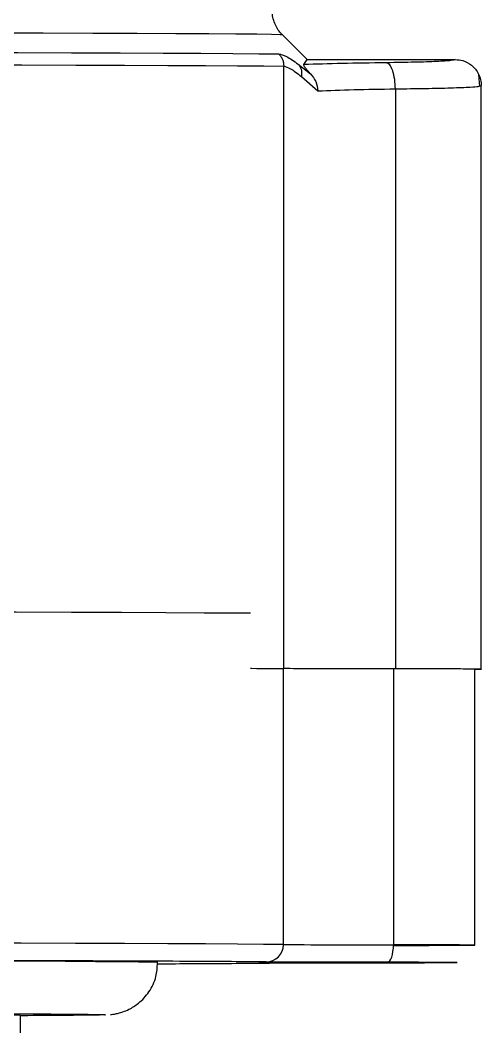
# Model space of a CAD drawing. Header units: millimetres. Extents: x 1953 to 4389, y 564 to 2287.
# Drawn here: x 3002.3 to 3028.8, y 757.6 to 815.7 of the extents above; entities that cross this region are included whole.
import ezdxf

# ---------------------------------------------------------------- set-up
doc = ezdxf.new("R2010")
doc.units = ezdxf.units.MM

msp = doc.modelspace()

# ---------------------------------------------------------------- linework, layer by layer
at = {"color": 7, "linetype": 'Continuous', "lineweight": 25}
for p, q in [((3018.753, 813.493), (3017.338, 814.908)), ((3018.565, 813.2), (3018.752, 813.494)), ((3018.752, 813.494), (3027.252, 813.494)), ((3017.405, 778.525), (3017.405, 813.111)), ((3018.238, 813.225), (3018.941, 812.68)), ((3018.428, 812.578), (3018.42, 812.519)), ((3018.42, 812.519), (3019.37, 811.688)), ((3028.673, 811.944), (3028.609, 812.635)), ((3023.817, 811.811), (3023.817, 778.509)), ((3028.637, 811.966), (3028.752, 811.993)), ((3028.752, 778.494), (3028.752, 811.997)), ((3017.384, 762.682), (3017.384, 778.525)), ((3023.707, 778.509), (3023.707, 762.666)), ((3028.375, 762.652), (3028.375, 778.494)), ((3002.28, 757.619), (3002.28, 758.619)), ((3007.123, 758.654), (3007.175, 758.652))]:
    msp.add_line(p, q, dxfattribs=at)
at = {"color": 7, "linetype": 'Continuous', "lineweight": 25, "flags": 128}
for points in [[(3017.338, 814.908), (3017.199, 814.918), (3016.703, 814.929), (3015.851, 814.94), (3014.646, 814.951), (3013.094, 814.962), (3011.202, 814.973), (3008.979, 814.983), (3006.434, 814.993), (3003.58, 815.003), (3000.43, 815.012), (2996.997, 815.021), (2993.298, 815.029), (2989.349, 815.036), (2985.169, 815.043), (2980.777, 815.05), (2976.193, 815.056), (2971.437, 815.061), (2966.532, 815.065), (2961.5, 815.069)], [(2953.317, 813.954), (2958.519, 813.952), (2963.633, 813.948), (2968.636, 813.945), (2973.505, 813.94), (2978.219, 813.935), (2982.757, 813.929), (2987.098, 813.922), (2991.223, 813.915), (2995.114, 813.907), (2998.753, 813.899), (3002.124, 813.89), (3005.212, 813.881), (3008.003, 813.871), (3010.484, 813.861), (3012.646, 813.85), (3014.477, 813.84), (3015.97, 813.829), (3017.117, 813.818)], [(2953.37, 813.248), (2958.592, 813.245), (2963.724, 813.242), (2968.745, 813.238), (2973.633, 813.233), (2978.364, 813.228), (2982.918, 813.222), (2987.276, 813.215), (2991.416, 813.208), (2995.321, 813.2), (2998.973, 813.192), (3002.357, 813.183), (3005.456, 813.174), (3008.257, 813.164), (3010.748, 813.154), (3012.917, 813.144), (3014.755, 813.133), (3016.253, 813.122), (3017.405, 813.111)], [(3015.502, 781.699), (3014.71, 781.705), (3012.84, 781.716), (3010.626, 781.726), (3008.078, 781.737), (3005.208, 781.746), (3002.03, 781.756), (2998.557, 781.765), (2994.806, 781.773), (2990.795, 781.781), (2986.542, 781.789), (2982.067, 781.795), (2977.39, 781.801), (2972.534, 781.806), (2967.521, 781.811), (2962.374, 781.815)], [(3017.384, 762.682), (3016.244, 762.693), (3014.753, 762.704), (3012.917, 762.715), (3010.746, 762.726), (3008.248, 762.736), (3005.435, 762.746), (3002.321, 762.755), (2998.919, 762.764), (2995.243, 762.773), (2991.312, 762.78), (2987.143, 762.788), (2982.755, 762.794), (2978.167, 762.8), (2973.4, 762.806), (2968.476, 762.81), (2963.417, 762.814), (2958.247, 762.817), (2952.987, 762.82)], [(3023.355, 761.664), (3023.424, 761.684), (3023.489, 761.741), (3023.55, 761.834), (3023.604, 761.958), (3023.647, 762.11), (3023.68, 762.283), (3023.7, 762.471), (3023.707, 762.666)], [(3010.175, 761.652), (3010.13, 761.657), (3009.774, 761.668), (3009.064, 761.678), (3008.003, 761.689), (3006.597, 761.699), (3004.852, 761.709), (3002.778, 761.719), (3000.384, 761.729), (2997.683, 761.738), (2994.688, 761.747), (2991.414, 761.755), (2987.877, 761.762), (2984.095, 761.77), (2980.087, 761.776), (2975.872, 761.782), (2971.472, 761.787), (2966.909, 761.792), (2962.205, 761.796)], [(3026.375, 761.652), (3026.198, 761.649), (3025.678, 761.646), (3024.852, 761.644), (3023.775, 761.642), (3022.521, 761.641), (3021.175, 761.64), (3019.829, 761.641), (3018.575, 761.642), (3017.498, 761.644), (3016.672, 761.646), (3016.152, 761.649), (3015.975, 761.652), (3016.152, 761.654), (3016.672, 761.657), (3017.498, 761.659), (3018.575, 761.661), (3019.829, 761.662), (3021.175, 761.663), (3022.521, 761.662), (3023.775, 761.661), (3024.852, 761.659), (3025.678, 761.657), (3026.198, 761.654), (3026.375, 761.652)], [(3016.4, 761.621), (3016.592, 761.64), (3016.661, 761.657)], [(3023.43, 761.662), (3023.424, 761.658), (3023.355, 761.639)]]:
    msp.add_lwpolyline(points, dxfattribs=at)
at = {"color": 7, "linetype": 'Continuous', "lineweight": 25}
for centre, radius, start, end in [((3016.392, 762.674), 0.992, 270.49558, 0.45811), ((3023.214, 1805.004), 1042.338, 269.679528, 270.027064), ((3024.489, 259.922), 502.745, 89.55713, 90.08916), ((3024.712, 1193.066), 430.43, 269.86614, 270.48756)]:
    msp.add_arc(centre, radius, start, end, dxfattribs=at)
for points, knots in [([(3017.32, 814.931), (3017.313, 814.936), (3017.14, 815.072), (3016.916, 815.496), (3016.724, 815.983), (3016.768, 816.265), (3016.775, 816.311)], [0, 0, 0, 0, 0.017313, 0.441285, 0.909661, 1, 1, 1, 1]), ([(3017.117, 813.818), (3017.247, 813.789), (3017.506, 813.733), (3017.994, 813.395), (3018.238, 813.225)], [0, 0, 0, 0, 0.499286, 1, 1, 1, 1]), ([(3023.304, 813.307), (3022.425, 813.294), (3020.638, 813.269), (3019.263, 813.223), (3018.565, 813.2)], [0, 0, 0, 0, 0.4921548, 1, 1, 1, 1]), ([(3027.252, 813.494), (3027.203, 813.473), (3027.104, 813.433), (3026.252, 813.378), (3024.985, 813.333), (3023.865, 813.316), (3023.304, 813.307)], [0, 0, 0, 0, 0.249914, 0.499831, 0.749722, 1, 1, 1, 1]), ([(3023.817, 811.811), (3023.808, 811.996), (3023.79, 812.38), (3023.67, 812.878), (3023.499, 813.228), (3023.368, 813.281), (3023.304, 813.307)], [0, 0, 0, 0, 0.240153, 0.499483, 0.759101, 1, 1, 1, 1]), ([(3027.252, 813.494), (3027.4, 813.481), (3027.736, 813.452), (3028.136, 813.231), (3028.427, 812.945), (3028.609, 812.661), (3028.729, 812.337), (3028.745, 812.107), (3028.752, 811.993)], [0, 0, 0, 0, 0.18848, 0.4272136, 0.5636211, 0.7073559, 0.8543277, 1, 1, 1, 1]), ([(3017.405, 813.111), (3017.52, 813.083), (3017.755, 813.026), (3018.195, 812.691), (3018.42, 812.519)], [0, 0, 0, 0, 0.48849, 1, 1, 1, 1]), ([(3018.238, 813.225), (3018.271, 813.182), (3018.339, 813.095), (3018.402, 812.935), (3018.437, 812.761), (3018.431, 812.638), (3018.428, 812.578)], [0, 0, 0, 0, 0.2473909, 0.4997222, 0.7521965, 1, 1, 1, 1]), ([(3018.941, 812.68), (3018.901, 812.721), (3018.823, 812.802), (3018.727, 812.909), (3018.653, 812.999), (3018.583, 813.095), (3018.544, 813.174), (3018.558, 813.191), (3018.565, 813.2)], [0, 0, 0, 0, 0.111673, 0.222473, 0.333752, 0.456252, 0.712674, 1, 1, 1, 1]), ([(3018.941, 812.68), (3019.055, 812.537), (3019.286, 812.247), (3019.342, 811.876), (3019.37, 811.688)], [0, 0, 0, 0, 0.494817, 1, 1, 1, 1]), ([(3019.37, 811.688), (3020.022, 811.715), (3021.282, 811.768), (3022.991, 811.797), (3023.817, 811.811)], [0, 0, 0, 0, 0.516726, 1, 1, 1, 1]), ([(3023.817, 811.811), (3024.405, 811.818), (3025.6, 811.832), (3027.103, 811.867), (3028.071, 811.909), (3028.562, 811.943), (3028.62, 811.961), (3028.637, 811.966)], [0, 0, 0, 0, 0.237543, 0.482876, 0.745623, 0.921738, 1, 1, 1, 1]), ([(3015.494, 778.542), (3015.512, 778.542), (3016.409, 778.536), (3016.912, 778.531), (3017.405, 778.525)], [0, 0, 0, 0, 0.019707, 1, 1, 1, 1]), ([(3028.375, 778.489), (3028.385, 778.489), (3028.734, 778.49), (3028.823, 778.494), (3028.53, 778.499), (3027.486, 778.503), (3025.901, 778.507), (3024.512, 778.508), (3023.817, 778.509)], [0, 0, 0, 0, 0.005941, 0.204753, 0.403564, 0.602376, 0.801188, 1, 1, 1, 1]), ([(3016.4, 761.682), (3015.874, 761.687), (3014.812, 761.698), (3012.273, 761.714), (3009.004, 761.729), (3004.941, 761.744), (3000.129, 761.758), (2994.637, 761.771), (2988.543, 761.783), (2981.94, 761.793), (2974.961, 761.802), (2967.719, 761.809), (2960.342, 761.814), (2955.305, 761.817), (2952.809, 761.818)], [0, 0, 0, 0, 0.0799588, 0.1613715, 0.2441424, 0.3288926, 0.4142166, 0.5, 0.5857784, 0.6711024, 0.7558576, 0.8386237, 0.9200388, 1, 1, 1, 1]), ([(3007.451, 758.664), (3007.465, 758.665), (3007.499, 758.667), (3007.65, 758.686), (3007.894, 758.735), (3008.19, 758.822), (3008.588, 758.988), (3009.136, 759.336), (3009.706, 759.961), (3010.11, 760.777), (3010.139, 761.368), (3010.151, 761.635)], [0, 0, 0, 0, 0.069689, 0.159202, 0.228526, 0.284853, 0.360929, 0.487702, 0.660291, 0.846257, 1, 1, 1, 1]), ([(3010.145, 761.58), (3010.846, 761.583), (3012.655, 761.591), (3014.795, 761.605), (3015.868, 761.616), (3016.4, 761.621)], [0, 0, 0, 0, 0.241773, 0.624302, 1, 1, 1, 1]), ([(3023.355, 761.664), (3022.508, 761.665), (3020.785, 761.667), (3018.694, 761.671), (3017.109, 761.676), (3016.634, 761.68), (3016.4, 761.682)], [0, 0, 0, 0, 0.245796, 0.5, 0.754204, 1, 1, 1, 1]), ([(3016.4, 761.621), (3016.634, 761.623), (3017.109, 761.627), (3018.694, 761.632), (3020.785, 761.637), (3022.508, 761.638), (3023.355, 761.639)], [0, 0, 0, 0, 0.245796, 0.5, 0.754204, 1, 1, 1, 1]), ([(3027.375, 761.652), (3027.322, 761.653), (3027.215, 761.656), (3026.345, 761.659), (3025.044, 761.662), (3023.909, 761.663), (3023.355, 761.664)], [0, 0, 0, 0, 0.244178, 0.5, 0.755822, 1, 1, 1, 1]), ([(3023.355, 761.639), (3023.909, 761.64), (3025.044, 761.641), (3026.345, 761.644), (3027.215, 761.648), (3027.322, 761.65), (3027.375, 761.652)], [0, 0, 0, 0, 0.244178, 0.5, 0.755822, 1, 1, 1, 1]), ([(2870.229, 758.654), (2870.277, 758.658), (2870.384, 758.666), (2871.253, 758.679), (2872.734, 758.692), (2874.91, 758.706), (2877.74, 758.719), (2881.254, 758.732), (2885.408, 758.744), (2890.152, 758.755), (2895.413, 758.765), (2901.105, 758.774), (2907.127, 758.782), (2913.351, 758.788), (2919.716, 758.793), (2926.069, 758.796), (2932.408, 758.798), (2938.675, 758.798), (2944.942, 758.798), (2951.281, 758.796), (2957.633, 758.793), (2963.999, 758.788), (2970.222, 758.782), (2976.245, 758.774), (2981.937, 758.765), (2987.198, 758.755), (2991.942, 758.744), (2996.096, 758.732), (2999.61, 758.719), (3002.44, 758.706), (3004.615, 758.692), (3006.096, 758.679), (3006.968, 758.666), (3007.075, 758.658), (3007.123, 758.654)], [0, 0, 0, 0, 0.023828, 0.053273, 0.084485, 0.115699, 0.147957, 0.180726, 0.213842, 0.247136, 0.28043, 0.313546, 0.346314, 0.378573, 0.409785, 0.440999, 0.470442, 0.499888, 0.529332, 0.558778, 0.58999, 0.621203, 0.653462, 0.68623, 0.719347, 0.752641, 0.785934, 0.819051, 0.851819, 0.884078, 0.915289, 0.946503, 0.975948, 1, 1, 1, 1]), ([(3002.255, 758.619), (3002.261, 758.619), (3002.303, 758.62), (3002.057, 758.621), (3001.464, 758.623), (3000.248, 758.625), (2999.178, 758.626), (2998.517, 758.626)], [0, 0, 0, 0, 0.030225, 0.211144, 0.392436, 0.624543, 1, 1, 1, 1]), ([(3007.175, 758.652), (3007.119, 758.647), (3007.007, 758.638), (3006.111, 758.625), (3004.57, 758.611), (3003.257, 758.602), (3002.309, 758.597), (3002.28, 758.597)], [0, 0, 0, 0, 0.240789, 0.481589, 0.73683, 0.992091, 1, 1, 1, 1])]:
    msp.add_open_spline(points, degree=3, knots=knots, dxfattribs=at)
for points in [[(3017.117, 813.818), (3017.16, 813.769), (3017.246, 813.671), (3017.336, 813.495), (3017.395, 813.307), (3017.402, 813.176), (3017.405, 813.111)], [(3023.817, 778.509), (3023.026, 778.51), (3021.444, 778.511), (3019.531, 778.515), (3018.071, 778.52), (3017.627, 778.523), (3017.405, 778.525)]]:
    msp.add_open_spline(points, degree=3, dxfattribs=at)

doc.saveas('drawing.dxf')
